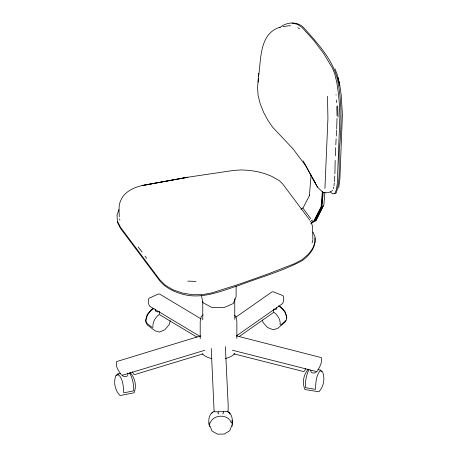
<?xml version="1.0" encoding="UTF-8"?>
<svg xmlns="http://www.w3.org/2000/svg" width="457" height="457" viewBox="0 0 457 457"><rect width="100%" height="100%" fill="white"/><g stroke="black" fill="none" stroke-linecap="round" stroke-linejoin="round"><path stroke-width="0.69" d="M211.237 348.434L214.059 410.517L214.379 411.454L215.104 411.831L227.169 411.568L227.877 411.157L228.157 410.209L228.18 405.273L225.37 346.714M334.901 173.729L335.175 160.384M315.039 237.903C316.124 247.42 309.326 255.486 302.083 260.736C282.432 271.155 260.758 277.148 240.016 285.008C221.451 290.949 201.925 299.821 182.109 294.074C173.717 291.64 165.503 287.779 159.83 280.918L120.534 228.431L117.472 222.41L117.009 215.053L118.974 209.563M123.619 392.369C123.487 386.279 122.956 378.824 118.306 374.46L117.7 374.512M337.038 118.432L336.683 128.88M335.347 155.826L335.672 147.577M334.764 175.979L334.507 181.612M336.124 138.779L335.809 144.852M336.255 136.083L336.603 130.171M158.013 311.982L155.974 311.491L155.386 310.486L155.46 309.195M310.84 370.147L310.766 371.432L311.36 372.415C312.794 373.323 314.593 373.163 315.998 372.301L316.501 371.324M258.188 82.214L258.439 78.655M258.593 76.519C261.204 59.073 259.216 33.555 280.09 27.174M273.772 309.046L273.543 312.371L272.903 312.942L239.331 336.455M258.639 73.406L257.577 87.63L258.102 95.456L260.239 103.91L263.638 112.393L267.893 120.322L272.601 127.189L293.028 148.851L305.636 165.691L315.284 183.126M280.112 324.699C280.798 319.831 277.776 315.187 273.972 312.417M324.904 192.151L323.882 204.799L315.884 220.8M309.395 195.59L311.103 174.98M322.374 191.175L321.088 206.827L313.93 220.834L311.017 222.822M322.779 191.797L321.557 206.735L314.296 220.994L310.857 223.33M323.19 192.414L322.025 206.644L314.656 221.148L311.143 223.536M324.921 188.461L327.926 118.529L327.492 96.307M333.976 185.651L334.307 183.057M152.861 325.487C153.124 321.22 155.597 317.335 158.882 314.707M338.706 188.055L339.888 178.973L342.396 114.776L341.173 94.679L339.802 85.488L338.009 77.896L339.802 85.488M312.08 243.015L312.868 239.931M170.312 320.625L169.204 324.579L164.863 329.714L159.493 332.108L155.152 330.834L147.223 324.881L145.566 320.431L147.223 314.502L151.564 309.366L153.952 308.304M333.267 188.541L333.804 187.067M285.596 320.774L285.099 322.065L277.776 328.326L273.252 329.771L267.659 327.6L263.135 322.636L262.364 320.031M286.339 318.837L286.83 317.552L285.099 311.691L280.575 306.727L278.713 306.001M231.813 425.53L229.728 430.751L224.261 434.041L217.503 434.15L212.037 431.031L209.946 425.873M116.598 375.306L117.546 373.809L120.18 373.266M210.169 423.062C212.831 415.459 224.05 413.985 229.431 419.515M127.532 375.523L127.366 375.877C125.972 376.871 124.167 376.722 122.727 375.922L122.139 374.951M155.386 310.486L155.551 310.132M305.693 368.668L304.516 371.015L303.528 371.524L233.761 353.821M218.337 411.894L217.823 412.911L218.834 413.979M315.524 221.279L323.213 206.004M308.898 369.719C306.179 375.237 305.219 381.549 305.339 387.667L315.393 389.335M309.732 195.019L303.219 207.627L300.872 209.243M308.344 369.165C303.419 374.649 302.031 382.732 304.893 389.535L318.952 391.786C323.876 386.296 325.264 378.219 322.402 371.415L321.008 371.181M317.181 371.295C319.477 367.234 322.608 362.47 321.322 357.614L236.252 335.804M279.655 27.86C285.962 21.987 297.004 20.999 303.397 27.357C317.758 43.541 334.313 60.69 338.14 82.82C341.722 103.082 341.51 123.756 339.871 144.195C337.746 160.298 341.465 177.465 336.163 192.985L334.164 193.734M203.176 314.827L201.194 316.524L200.195 321.597L200.195 338.688M280.701 325.03L286.59 320.003C287.344 314.262 283.466 308.743 278.599 306.047M235.755 317.255L271.949 291.909L273.075 291.766L283.06 295.645C284.288 297.833 283.711 301.386 282.609 303.557L236.492 335.855M310.177 221.605L312.525 219.988M153.723 308.532C148.993 311.491 145.349 317.067 146.051 322.796L152.421 327.578M332.645 190.409C329.863 192.637 326.127 193.511 322.733 192.191L317.415 187.044L312.651 178.281M211.757 413.122L212.973 412.391M214.339 411.111C209.032 413.414 208.106 419.749 209.146 424.844M222.588 413.956L223.564 412.842L223.49 411.546M200.572 335.901L116.569 361.607C115.17 366.645 118.831 371.164 121.476 375.088M122.607 375.203L204.65 350.319M202.959 353.867L134.649 374.586L133.684 374.123L132.25 371.827M309.829 220.188L282.609 183.828L279.038 180.441L271.618 176.299L265.277 173.78L257.879 171.769L249.836 170.427L241.616 169.918L233.681 170.41L186.565 177.407L142.076 185.565C133.478 187.564 124.344 191.826 120.774 200.463C118.237 205.501 119.186 211.385 119.266 216.807M118.677 374.763L115.941 375.328C113.29 382.206 114.884 390.227 119.985 395.556L134.107 392.792C136.757 385.908 135.163 377.893 130.062 372.558M123.853 392.854L133.741 390.821C133.895 384.697 132.713 378.322 129.565 373.015M142.076 185.565L187.804 177.265L143.184 185.331M282.974 26.632L289.275 25.706L290.578 25.889M187.844 281.124L196.007 281.398M274.611 309.612L276.531 309.029L276.851 307.698M320.637 370.781L320.123 370.747C316.027 375.551 315.753 382.749 315.593 388.838M318.089 369.627L320.768 370.073L321.574 371.541M292.006 23.084L297.478 24.318L302.157 27.591L313.999 40.656L323.859 53.817L332.439 68.042L334.884 74.28L336.906 83.054L338.466 93.765L339.477 105.516L339.865 117.249L337.255 183.937L336.363 189.821L334.935 193.22L332.93 193.968L330.342 192.014M232.299 350.211L316.073 371.461M227.192 411.186C232.282 413.482 232.636 419.652 232.345 424.473M227.626 411.803L229.448 412.842L229.974 414.133M201.063 318.889L159.653 294.062L158.51 293.971L148.976 298.278C147.879 300.517 148.285 304.065 149.542 306.167L200.086 336.466M197.11 337.226L160.076 315.022L159.453 314.479L159.202 311.166M297.878 27.711L299.541 28.768M234.715 315.416L235.732 316.25L236.863 321.305L236.863 338.397M310.754 218.595L302.865 208.106M138.197 247.003L142.121 252.087M229.814 420.023L231.322 422.725M145.035 256.097L146.703 258.394M303.185 160.87L317.415 187.044M117.472 221.319L120.534 227.335L159.83 279.821L165.325 285.237L172.929 289.738L182.109 292.983L192.197 294.696L202.44 294.674L212.071 292.834L240.016 283.917L267.374 274.211L294.217 263.809L302.083 259.645L308.338 254.332L312.685 248.397L314.947 242.387L315.039 236.812L312.925 232.042M311.685 224.044L312.548 225.998L312.868 239.262M334.97 68.847L337.335 74.891L339.3 83.368M201.44 295.719L202.874 302.631L211.665 307.361L223.707 307.704L233.361 303.499L236.109 296.707L236.109 286.271M119.608 218.812L119.843 220.148M152.906 326.064L152.986 327.223M336.415 100.032L336.592 102.597M127.766 372.935L127.874 374.86M231.95 420.343L232.173 426.392M209.169 422.725L209.317 426.758M337.689 105.778L338.054 117.078M337.038 115.81L336.826 106.407M336.066 94.565L336.072 95.107M234.761 298.775L234.761 319.374M202.759 301.414L202.759 319.883M234.915 353.49A18.611 10.745 0 0 1 225.387 358.522M211.905 358.631A18.331 10.585 0 0 1 202.354 353.878"/></g></svg>
